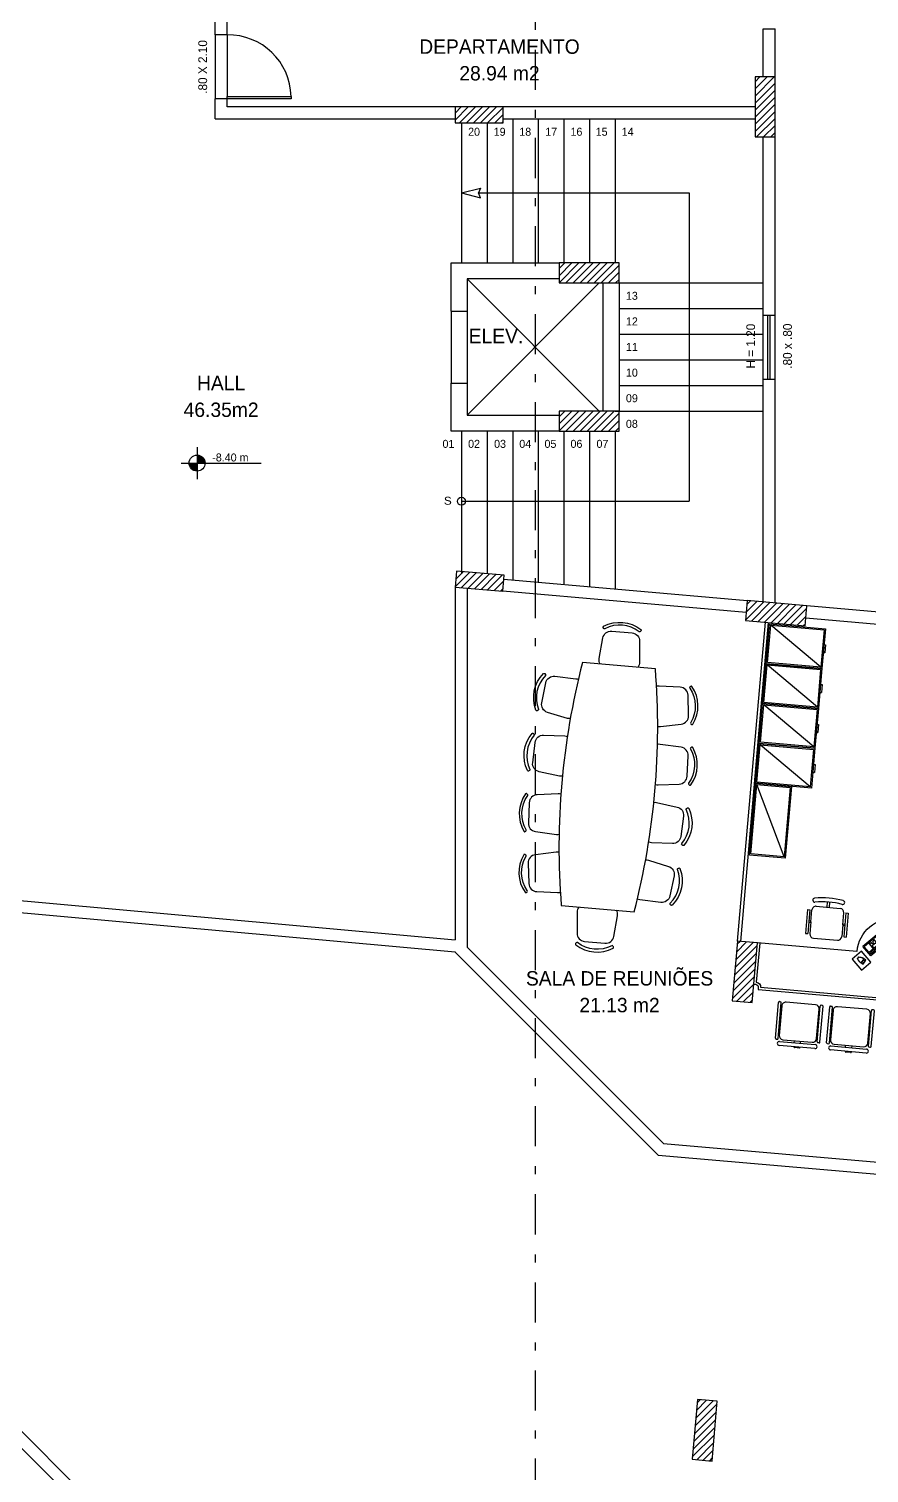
# Model space of a CAD drawing. Header units: millimetres. Extents: x 387 to 811, y 539 to 827.
# Drawn here: x 748.35 to 758.86, y 737.29 to 755.33 of the extents above; entities that cross this region are included whole.
import ezdxf
from ezdxf.enums import TextEntityAlignment as Align

# ---------------------------------------------------------------- set-up
doc = ezdxf.new("R2010")
doc.units = ezdxf.units.MM
doc.linetypes.add('DASHDOT', pattern=[1, 0.5, -0.25, 0, -0.25])
for name, color, linetype in [('ESQUADRIAS', 6, 'Continuous'), ('LINHA DE CORTE', 1, 'DASHDOT'), ('LINHA FINA', 8, 'Continuous'), ('MOBILIARIO', 3, 'Continuous'), ('parede vista', 2, 'Continuous'), ('PAREDES EM CORTE', 5, 'Continuous'), ('pilar', 4, 'Continuous'), ('SIMBOLOS', 4, 'Continuous'), ('TEXTO', 4, 'Continuous')]:
    doc.layers.add(name, color=color, linetype=linetype)
pattern_1 = [(45, (-339.84137, 852.58743), (-0.044194174, 0.044194174), [])]

# ---------------------------------------------------------------- blocks, each defined once
blk = doc.blocks.new('mesa de reuniões')
at = {"layer": 'MOBILIARIO'}
for points in [[(1149.163, -106.856, 0.084259), (1149.165, -106.822), (1149.135, -106.561, 0.389031), (1149.029, -106.47), (1148.774, -106.477, 0.389031), (1148.674, -106.574), (1148.659, -106.836, 0.084259), (1148.663, -106.87, 0.084259)], [(1149.888, -106.884, 0.084259), (1149.893, -106.85), (1149.884, -106.588, 0.389031), (1149.786, -106.488), (1149.531, -106.475, 0.389031), (1149.424, -106.564), (1149.388, -106.824, 0.084259), (1149.389, -106.859, 0.084259)], [(1150.113, -106.905, -0.084259), (1150.115, -106.87), (1150.171, -106.614, -0.389031), (1150.285, -106.534), (1150.538, -106.566, -0.389031), (1150.628, -106.673), (1150.617, -106.935, -0.084259), (1150.61, -106.969, -0.084259)], [(1150.832, -107.007, -0.084259), (1150.837, -106.973), (1150.913, -106.722, -0.389031), (1151.033, -106.651), (1151.282, -106.704, -0.389031), (1151.363, -106.817), (1151.332, -107.078, -0.084259), (1151.322, -107.111, -0.084259)], [(1148.385, -107.576, -0.170598), (1148.317, -107.587), (1148.059, -107.541, -0.389031), (1147.974, -107.431), (1147.996, -107.177, -0.389031), (1148.099, -107.082), (1148.361, -107.083, -0.170598), (1148.426, -107.105, -0.170598)], [(1151.421, -107.841, 0.170598), (1151.486, -107.864), (1151.748, -107.864, 0.389031), (1151.851, -107.77), (1151.873, -107.516, 0.389031), (1151.788, -107.405), (1151.53, -107.36, 0.170598), (1151.462, -107.371, 0.170598)], [(1149.067, -107.949, -0.084259), (1149.063, -107.983), (1148.988, -108.235, -0.389031), (1148.869, -108.306), (1148.619, -108.255, -0.389031), (1148.537, -108.142), (1148.568, -107.881, -0.084259), (1148.577, -107.848, -0.084259)], [(1149.787, -108.047, -0.084259), (1149.785, -108.082), (1149.73, -108.338, -0.389031), (1149.617, -108.419), (1149.364, -108.388, -0.389031), (1149.273, -108.282), (1149.283, -108.019, -0.084259), (1149.29, -107.986, -0.084259)], [(1150.012, -108.066, 0.084259), (1150.007, -108.101), (1150.018, -108.363, 0.389031), (1150.117, -108.462), (1150.371, -108.473, 0.389031), (1150.478, -108.383), (1150.513, -108.123, 0.084259), (1150.512, -108.089, 0.084259)], [(1150.737, -108.09, 0.084259), (1150.736, -108.125), (1150.767, -108.385, 0.389031), (1150.873, -108.476), (1151.128, -108.467, 0.389031), (1151.228, -108.369), (1151.241, -108.107, 0.084259), (1151.238, -108.073, 0.084259)]]:
    blk.add_lwpolyline(points, format="xyb", dxfattribs=at)
for points in [[(1148.667, -106.428, 0.421716), (1148.664, -106.443), (1148.672, -106.454, 0.406514), (1148.686, -106.456, -0.29498), (1149.116, -106.444, 0.406514), (1149.131, -106.441), (1149.138, -106.43, 0.421716), (1149.134, -106.415, 0.295423)], [(1149.427, -106.418, 0.421716), (1149.424, -106.433), (1149.43, -106.444, 0.406514), (1149.445, -106.448, -0.29498), (1149.874, -106.47, 0.406514), (1149.889, -106.468), (1149.897, -106.457, 0.421716), (1149.895, -106.442, 0.295423)], [(1150.65, -106.529, -0.421716), (1150.651, -106.544), (1150.643, -106.554, -0.406514), (1150.628, -106.555, 0.29498), (1150.202, -106.499, -0.406514), (1150.188, -106.495), (1150.182, -106.483, -0.421716), (1150.187, -106.469, -0.295423)], [(1151.397, -106.675, -0.421716), (1151.397, -106.691), (1151.388, -106.699, -0.406514), (1151.373, -106.699, 0.29498), (1150.952, -106.61, -0.406514), (1150.938, -106.604), (1150.934, -106.592, -0.421716), (1150.94, -106.578, -0.295423)], [(1151.482, -107.151, 0.083333), (1148.445, -106.885), (1148.365, -107.796, 0.083333), (1151.402, -108.062)], [(1147.954, -107.066, -0.421716), (1147.969, -107.065), (1147.979, -107.073, -0.406514), (1147.981, -107.088, 0.29498), (1147.943, -107.516, -0.406514), (1147.939, -107.53), (1147.928, -107.536, -0.421716), (1147.913, -107.532, -0.295423)], [(1151.934, -107.414, 0.421716), (1151.919, -107.41), (1151.908, -107.416, 0.406514), (1151.904, -107.431, -0.29498), (1151.866, -107.859, 0.406514), (1151.868, -107.874), (1151.878, -107.882, 0.421716), (1151.893, -107.88, 0.295423)], [(1148.504, -108.284, -0.421716), (1148.504, -108.269), (1148.514, -108.26, -0.406514), (1148.529, -108.26, 0.29498), (1148.95, -108.346, -0.406514), (1148.963, -108.352), (1148.968, -108.364, -0.421716), (1148.962, -108.378, -0.295423)], [(1149.252, -108.426, -0.421716), (1149.251, -108.411), (1149.259, -108.401, -0.406514), (1149.274, -108.4, 0.29498), (1149.701, -108.453, -0.406514), (1149.715, -108.458), (1149.721, -108.469, -0.421716), (1149.716, -108.484, -0.295423)], [(1150.475, -108.529, 0.421716), (1150.479, -108.515), (1150.472, -108.503, 0.406514), (1150.458, -108.5, -0.29498), (1150.028, -108.481, 0.406514), (1150.014, -108.483), (1150.006, -108.493, 0.421716), (1150.008, -108.508, 0.295423)], [(1151.236, -108.515, 0.421716), (1151.239, -108.5), (1151.231, -108.49, 0.406514), (1151.216, -108.487, -0.29498), (1150.787, -108.502, 0.406514), (1150.772, -108.505), (1150.765, -108.516, 0.421716), (1150.769, -108.531, 0.295423)]]:
    blk.add_lwpolyline(points, format="xyb", close=True, dxfattribs=at)
blk = doc.blocks.new('arquivo')
at = {"layer": 'MOBILIARIO'}
for p, q in [((1144.086, -107.435), (1144.556, -108.105)), ((1144.271, -107.42), (1144.271, -107.4)), ((1144.371, -107.42), (1144.371, -107.4))]:
    blk.add_line(p, q, dxfattribs=at)
for points in [[(1144.071, -108.12), (1144.571, -108.12), (1144.571, -107.42), (1144.071, -107.42)], [(1144.086, -108.105), (1144.556, -108.105), (1144.556, -107.435), (1144.086, -107.435)]]:
    blk.add_lwpolyline(points, close=True, dxfattribs=at)
blk.add_lwpolyline([(1144.371, -107.4), (1144.271, -107.4)], dxfattribs=at)
blk = doc.blocks.new('M-CAD12')
for p, q in [((-15, 20), (15, 20)), ((-1.5, 20), (-1.5, 26.6)), ((1.5, 20), (1.5, 26.6)), ((-25.5, 15), (-22.5, 15)), ((-20, 1), (-22.5, 1)), ((-20, 0), (-20, 15)), ((20, 0), (20, 15)), ((20, 1), (22.5, 1)), ((22.5, 15), (25.5, 15)), ((-25.5, -15), (-22.5, -15)), ((-20, -1), (-22.5, -1)), ((20, -1), (22.5, -1)), ((22.5, -15), (25.5, -15)), ((-15, -20), (15, -20))]:
    blk.add_line(p, q)
for points in [[(-25.5, 15), (-25.5, -15)], [(-22.5, 15), (-22.5, -15)], [(-20, 0), (-20, -15)], [(20, 0), (20, -15)], [(22.5, 15), (22.5, -15)], [(25.5, 15), (25.5, -15)]]:
    blk.add_lwpolyline(points)
for centre, radius, start, end in [((-17.5, 27.5), 2.5, 100.3399, 280.3399), ((-15, 15), 5, 90, 180), ((0, -68.4), 100, 79.6601, 100.3399), ((0, -68.4), 95, 79.6601, 100.3399), ((15, 15), 5, 0, 90), ((17.5, 27.5), 2.5, 259.6601, 79.6601), ((-15, -15), 5, 180, 270), ((15, -15), 5, 270, 0)]:
    blk.add_arc(centre, radius, start, end)
blk = doc.blocks.new('mesa de escritorio')
at = {"layer": 'MOBILIARIO'}
for p, q in [((679.493, -163.613), (679.493, -162.363)), ((679.493, -162.393), (679.984, -162.393)), ((680.014, -162.393), (680.014, -162.363)), ((680.043, -162.422), (680.073, -162.422)), ((680.073, -162.422), (680.073, -164.018)), ((680.043, -162.452), (680.043, -163.988)), ((680.201, -162.701), (680.201, -162.716)), ((680.201, -163.344), (680.201, -163.359)), ((679.102, -164.004), (679.424, -163.682)), ((679.531, -163.79), (679.424, -163.682)), ((679.558, -163.639), (679.578, -163.627)), ((679.629, -163.679), (679.577, -163.709)), ((679.612, -163.689), (679.627, -163.715)), ((679.619, -163.661), (679.644, -163.705)), ((679.117, -164.006), (679.319, -163.804)), ((679.21, -164.112), (679.531, -163.79)), ((679.386, -163.872), (679.319, -163.804)), ((679.326, -163.798), (679.366, -163.757)), ((679.339, -163.811), (679.326, -163.798)), ((679.339, -163.811), (679.352, -163.798)), ((679.366, -163.811), (679.352, -163.798)), ((679.379, -163.771), (679.366, -163.757)), ((679.366, -163.784), (679.379, -163.771)), ((679.379, -163.798), (679.366, -163.784)), ((679.366, -163.838), (679.406, -163.798)), ((679.366, -163.811), (679.379, -163.798)), ((679.393, -163.865), (679.366, -163.838)), ((679.373, -163.751), (679.426, -163.698)), ((679.44, -163.818), (679.373, -163.751)), ((679.393, -163.865), (679.433, -163.825)), ((679.398, -163.87), (679.438, -163.83)), ((679.433, -163.825), (679.406, -163.798)), ((679.411, -163.884), (679.452, -163.843)), ((679.493, -163.765), (679.426, -163.698)), ((679.452, -163.843), (679.438, -163.83)), ((679.44, -163.818), (679.493, -163.765)), ((679.445, -163.823), (679.498, -163.77)), ((679.459, -163.837), (679.445, -163.823)), ((679.459, -163.837), (679.512, -163.784)), ((679.512, -163.784), (679.498, -163.77)), ((679.592, -163.735), (679.567, -163.691)), ((679.644, -163.705), (679.592, -163.735)), ((679.592, -163.735), (679.592, -163.735)), ((679.61, -163.725), (679.595, -163.699)), ((679.21, -164.112), (679.102, -164.004)), ((679.185, -164.073), (679.117, -164.006)), ((679.185, -164.073), (679.386, -163.872)), ((679.217, -164.052), (679.27, -163.998)), ((679.23, -164.065), (679.284, -164.011)), ((679.254, -164.149), (679.501, -163.901)), ((679.284, -164.011), (679.27, -163.998)), ((679.277, -163.991), (679.331, -163.937)), ((679.291, -164.004), (679.277, -163.991)), ((679.291, -164.004), (679.345, -163.95)), ((679.328, -164.23), (679.583, -163.975)), ((679.345, -163.95), (679.331, -163.937)), ((679.338, -163.931), (679.391, -163.877)), ((679.351, -163.944), (679.338, -163.931)), ((679.351, -163.944), (679.405, -163.89)), ((679.361, -164.226), (679.578, -164.008)), ((679.405, -163.89), (679.391, -163.877)), ((679.411, -163.884), (679.398, -163.87)), ((679.583, -163.975), (679.501, -163.901)), ((679.501, -163.901), (679.501, -163.901)), ((679.583, -163.975), (679.578, -164.008)), ((679.578, -164.008), (679.742, -164.198)), ((680.043, -163.988), (680.027, -163.988)), ((680.027, -164.018), (680.073, -164.018)), ((678.832, -164.648), (678.832, -164.068)), ((678.832, -164.068), (679.039, -164.068)), ((678.862, -164.618), (678.862, -164.068)), ((679.19, -164.078), (679.203, -164.065)), ((679.203, -164.092), (679.19, -164.078)), ((679.217, -164.078), (679.203, -164.065)), ((679.203, -164.092), (679.217, -164.078)), ((679.23, -164.065), (679.217, -164.052)), ((679.328, -164.23), (679.254, -164.149)), ((679.328, -164.23), (679.361, -164.226)), ((679.361, -164.226), (679.551, -164.389)), ((679.551, -164.389), (679.742, -164.198)), ((679.443, -164.648), (678.832, -164.648)), ((679.413, -164.618), (678.862, -164.618)), ((679.413, -164.618), (679.413, -164.602)), ((679.443, -164.602), (679.443, -164.648))]:
    blk.add_line(p, q, dxfattribs=at)
at = {"layer": 'MOBILIARIO', "extrusion": (1.22461e-16, -1.26059e-32, -1)}
for p, q in [((680.201, -163.156), (680.201, -162.786)), ((680.661, -162.691), (680.211, -162.691)), ((680.661, -162.726), (680.211, -162.726)), ((680.251, -162.736), (680.621, -162.736)), ((680.671, -162.701), (680.671, -162.716)), ((680.671, -162.786), (680.671, -163.156)), ((680.697, -162.746), (680.697, -163.195)), ((680.747, -163.195), (680.747, -162.746)), ((680.696, -162.931), (680.671, -162.931)), ((680.757, -163.001), (680.757, -162.941)), ((680.696, -163.011), (680.671, -163.011)), ((680.201, -163.241), (680.201, -163.226)), ((680.661, -163.216), (680.211, -163.216)), ((680.661, -163.251), (680.211, -163.251)), ((680.621, -163.206), (680.251, -163.206)), ((680.671, -163.241), (680.671, -163.226)), ((680.201, -163.799), (680.201, -163.429)), ((680.661, -163.334), (680.211, -163.334)), ((680.661, -163.369), (680.211, -163.369)), ((680.251, -163.379), (680.621, -163.379)), ((680.671, -163.344), (680.671, -163.359)), ((680.671, -163.429), (680.671, -163.799)), ((680.697, -163.39), (680.697, -163.839)), ((680.747, -163.839), (680.747, -163.39)), ((680.696, -163.574), (680.671, -163.574)), ((680.696, -163.654), (680.671, -163.654)), ((680.757, -163.644), (680.757, -163.584)), ((680.661, -163.859), (680.211, -163.859)), ((680.621, -163.849), (680.251, -163.849)), ((680.201, -163.884), (680.201, -163.869)), ((680.661, -163.894), (680.211, -163.894)), ((680.671, -163.884), (680.671, -163.869))]:
    blk.add_line(p, q, dxfattribs=at)
at = {"layer": 'MOBILIARIO'}
blk.add_lwpolyline([(679.591, -163.563), (679.718, -163.691), (679.612, -163.797), (679.485, -163.669), (679.591, -163.563)], close=True, dxfattribs=at)
for centre, radius, start, end in [((680.043, -162.393), 0.059, 180, 270), ((680.043, -162.393), 0.029, 180, 270), ((679.493, -164.068), 0.454, 90, 180), ((679.689, -163.643), 0.131, 178.2587, 201.6636), ((679.516, -163.743), 0.131, 38.3364, 61.7413), ((680.027, -164.068), 0.08, 90, 180), ((680.027, -164.068), 0.05, 90, 180), ((679.493, -164.068), 0.484, 270, 0), ((679.493, -164.068), 0.454, 270, 0), ((679.493, -164.602), 0.08, 90, 180), ((679.493, -164.602), 0.05, 90, 180)]:
    blk.add_arc(centre, radius, start, end, dxfattribs=at)
at = {"layer": 'MOBILIARIO', "extrusion": (1.22461e-16, -1.26059e-32, -1)}
for centre, radius, start, end in [((-680.211, -162.701), 0.01, 0, 90), ((-680.211, -162.716), 0.01, 270, 0), ((-680.251, -162.786), 0.05, 0, 90), ((-680.621, -162.786), 0.05, 90, 180), ((-680.661, -162.701), 0.01, 90, 180), ((-680.661, -162.716), 0.01, 180, 270), ((-680.722, -162.746), 0.025, 0, 180), ((-680.747, -162.941), 0.01, 90, 180), ((-680.747, -163.001), 0.01, 180, 270), ((-680.251, -163.156), 0.05, 270, 0), ((-680.211, -163.226), 0.01, 0, 90), ((-680.211, -163.241), 0.01, 270, 0), ((-680.621, -163.156), 0.05, 180, 270), ((-680.661, -163.226), 0.01, 90, 180), ((-680.661, -163.241), 0.01, 180, 270), ((-680.722, -163.195), 0.025, 180, 0), ((-680.211, -163.344), 0.01, 0, 90), ((-680.211, -163.359), 0.01, 270, 0), ((-680.251, -163.429), 0.05, 0, 90), ((-680.621, -163.429), 0.05, 90, 180), ((-680.661, -163.344), 0.01, 90, 180), ((-680.661, -163.359), 0.01, 180, 270), ((-680.722, -163.39), 0.025, 0, 180), ((-680.747, -163.584), 0.01, 90, 180), ((-680.747, -163.644), 0.01, 180, 270), ((-680.251, -163.799), 0.05, 270, 0), ((-680.211, -163.869), 0.01, 0, 90), ((-680.621, -163.799), 0.05, 180, 270), ((-680.661, -163.869), 0.01, 90, 180), ((-680.722, -163.839), 0.025, 180, 0), ((-680.211, -163.884), 0.01, 270, 0), ((-680.661, -163.884), 0.01, 180, 270)]:
    blk.add_arc(centre, radius, start, end, dxfattribs=at)
at = {"layer": 'MOBILIARIO', "extrusion": (0, 0, -1), "xscale": 0.01, "yscale": 0.01, "zscale": -0.01, "rotation": 270}
blk.add_blockref('M-CAD12', (-679.174, -163.207), dxfattribs=at)

msp = doc.modelspace()

# ---------------------------------------------------------------- hatches: boundary and pattern name
at = {"layer": 'pilar'}
h = msp.add_hatch(dxfattribs=at)
h.set_pattern_fill('ANSI31', color=8, scale=0.5, style=0)
h.set_pattern_definition([(45, (-330.09137, 833.78681), (-0.044194174, 0.044194174), [])])
h.paths.add_polyline_path([(757.682, 754.734), (757.432, 754.734), (757.432, 753.984), (757.682, 753.984)])
h = msp.add_hatch(dxfattribs=at)
h.set_pattern_fill('ANSI31', color=8, scale=0.5, style=0)
h.set_pattern_definition(pattern_1)
h.paths.add_polyline_path([(754.282, 754.159), (754.282, 754.359), (753.832, 754.359), (753.682, 754.359), (753.682, 754.159)])
h = msp.add_hatch(dxfattribs=at)
h.set_pattern_fill('ANSI31', color=8, scale=0.5, style=0)
h.set_pattern_definition([(45, (-322.16637, 821.58681), (-0.044194174, 0.044194174), [])])
h.paths.add_polyline_path([(755.732, 752.409), (754.982, 752.409), (754.982, 752.159), (755.732, 752.159)])
h = msp.add_hatch(dxfattribs=at)
h.set_pattern_fill('ANSI31', color=8, scale=0.5, style=0)
h.set_pattern_definition([(45, (-322.16637, 819.73681), (-0.044194174, 0.044194174), [])])
h.paths.add_polyline_path([(755.732, 750.559), (754.982, 750.559), (754.982, 750.309), (755.732, 750.309)])
h = msp.add_hatch(dxfattribs=at)
h.set_pattern_fill('ANSI31', color=8, scale=0.5, style=0)
h.set_pattern_definition(pattern_1)
h.paths.add_polyline_path([(753.699, 748.558), (753.682, 748.359), (754.28, 748.307), (754.297, 748.506)])
h = msp.add_hatch(dxfattribs=at)
h.set_pattern_fill('ANSI31', color=8, scale=0.5, style=0)
h.set_pattern_definition([(45, (-349.77844, 853.456504), (-0.0441941738, 0.0441941738), [])])
h.paths.add_polyline_path([(757.333, 748.19), (757.311, 747.941), (758.059, 747.876), (758.08, 748.125)])
h = msp.add_hatch(dxfattribs=at)
h.set_pattern_fill('ANSI31', color=8, scale=0.5, style=0)
h.set_pattern_definition([(45, (-359.98625, 850.08363), (-0.0441941738, 0.0441941738), [])])
h.paths.add_polyline_path([(757.461, 743.913), (757.212, 743.935), (757.147, 743.188), (757.396, 743.166)])
h = msp.add_hatch(dxfattribs=at)
h.set_pattern_fill('ANSI31', color=8, scale=0.5, style=0)
h.set_pattern_definition([(45, (-360.487394, 844.35551), (-0.0441941738, 0.0441941738), [])])
h.paths.add_polyline_path([(756.96, 738.185), (756.711, 738.207), (756.645, 737.46), (756.894, 737.438)])
at = {"layer": 'SIMBOLOS'}
h = msp.add_hatch(color=256, dxfattribs=at)
h.dxf.hatch_style = 1
h.paths.add_polyline_path([(750.457, 749.909), (750.357, 749.909, 0.414214), (750.457, 749.809)])
h.paths.add_polyline_path([(750.457, 750.009), (750.457, 749.909), (750.557, 749.909, 0.414214)])

# ---------------------------------------------------------------- linework, layer by layer
at = {"layer": 'ESQUADRIAS'}
for p, q in [((757.592, 750.959, 54), (757.592, 751.759, 54)), ((757.622, 750.959, 54), (757.622, 751.759, 54)), ((757.212, 743.935, 54), (757.561, 747.92, 54)), ((757.252, 743.931, 54), (757.6, 747.916, 54))]:
    msp.add_line(p, q, dxfattribs=at)
at = {"layer": 'ESQUADRIAS', "elevation": 54}
msp.add_lwpolyline([(750.832, 754.489), (751.632, 754.489), (751.632, 754.459), (750.832, 754.459)], close=True, dxfattribs=at)
at = {"layer": 'LINHA DE CORTE'}
msp.add_line((754.682, 802.371, 54), (754.682, 731.963, 54), dxfattribs=at)
at = {"layer": 'LINHA FINA'}
for p, q in [((750.682, 755.259, 54), (750.682, 754.459, 54)), ((750.832, 755.259, 54), (750.832, 754.489, 54)), ((754.402, 754.209, 54), (754.402, 752.409, 54)), ((754.722, 754.209, 54), (754.722, 752.409, 54)), ((755.042, 754.209, 54), (755.042, 752.409, 54)), ((755.362, 754.209, 54), (755.362, 752.409, 54)), ((755.682, 754.209, 54), (755.682, 752.409, 54)), ((753.762, 754.159, 54), (753.762, 752.409, 54)), ((754.082, 754.159, 54), (754.082, 752.409, 54)), ((755.482, 750.559, 54), (753.832, 752.209, 54)), ((755.482, 752.159, 54), (753.832, 750.509, 54)), ((755.682, 752.159, 54), (757.532, 752.159, 54)), ((753.632, 751.809, 54), (753.632, 750.909, 54)), ((753.832, 751.809, 54), (753.832, 750.909, 54)), ((755.732, 751.839, 54), (757.532, 751.839, 54)), ((755.732, 751.519, 54), (757.532, 751.519, 54)), ((755.732, 751.199, 54), (757.532, 751.199, 54)), ((755.732, 750.879, 54), (757.532, 750.879, 54)), ((755.682, 750.559, 54), (757.532, 750.559, 54)), ((753.762, 750.309, 54), (753.762, 748.525, 54)), ((754.082, 750.309, 54), (754.082, 748.525, 54)), ((754.402, 750.309, 54), (754.402, 748.447, 54)), ((754.722, 750.309, 54), (754.722, 748.419, 54)), ((755.042, 750.309, 54), (755.042, 748.391, 54)), ((755.362, 750.309, 54), (755.362, 748.363, 54)), ((755.682, 750.309, 54), (755.682, 748.335, 54))]:
    msp.add_line(p, q, dxfattribs=at)
msp.add_arc((750.847, 754.474, 54), 0.785, 1.0947, 91.0947, dxfattribs=at)
at = {"layer": 'MOBILIARIO'}
msp.add_line((757.796, 744.988, 54), (757.453, 745.891, 54), dxfattribs=at)
at = {"layer": 'MOBILIARIO', "elevation": 54}
for points in [[(757.81, 744.972), (757.361, 745.011), (757.44, 745.908), (757.888, 745.868)], [(757.796, 744.988), (757.378, 745.025), (757.453, 745.891), (757.872, 745.855)]]:
    msp.add_lwpolyline(points, close=True, dxfattribs=at)
at = {"layer": 'parede vista'}
for p, q in [((757.532, 750.959, 54), (757.532, 751.759, 54)), ((757.682, 750.959, 54), (757.682, 751.759, 54))]:
    msp.add_line(p, q, dxfattribs=at)
at = {"layer": 'PAREDES EM CORTE'}
for p, q in [((750.682, 755.259, 54), (750.682, 758.935, 54)), ((750.832, 755.259, 54), (750.832, 758.685, 54)), ((757.532, 754.734, 54), (757.532, 755.334, 54)), ((757.532, 755.334, 54), (757.682, 755.334, 54)), ((757.682, 754.734, 54), (757.682, 755.334, 54)), ((750.832, 755.259, 54), (750.682, 755.259, 54)), ((750.682, 754.209, 54), (750.682, 754.459, 54)), ((750.832, 754.459, 54), (750.682, 754.459, 54)), ((750.832, 754.359, 54), (750.832, 754.459, 54)), ((750.682, 754.209, 54), (753.682, 754.209, 54)), ((753.682, 754.359, 54), (750.832, 754.359, 54)), ((753.682, 754.359, 54), (753.682, 754.209, 54)), ((757.432, 754.359, 54), (754.282, 754.359, 54)), ((754.282, 754.209, 54), (757.432, 754.209, 54)), ((757.532, 751.759, 54), (757.532, 753.984, 54)), ((757.682, 751.759, 54), (757.682, 753.984, 54)), ((753.632, 751.809, 54), (753.632, 752.409, 54)), ((753.632, 752.409, 54), (754.982, 752.409, 54)), ((754.982, 752.209, 54), (753.832, 752.209, 54)), ((753.832, 752.209, 54), (753.832, 751.809, 54)), ((753.632, 751.809, 54), (753.832, 751.809, 54)), ((757.532, 751.759, 54), (757.682, 751.759, 54)), ((757.532, 748.173, 54), (757.532, 750.959, 54)), ((757.532, 750.959, 54), (757.682, 750.959, 54)), ((757.682, 748.16, 54), (757.682, 750.959, 54)), ((753.632, 750.309, 54), (753.632, 750.909, 54)), ((753.632, 750.909, 54), (753.832, 750.909, 54)), ((753.832, 750.909, 54), (753.832, 750.509, 54)), ((753.832, 750.509, 54), (754.982, 750.509, 54)), ((754.982, 750.309, 54), (753.632, 750.309, 54)), ((754.293, 748.457, 54), (757.333, 748.191, 54)), ((753.682, 748.359, 54), (753.682, 743.952, 54)), ((753.832, 748.346, 54), (753.832, 743.86, 54)), ((757.32, 748.041, 54), (754.28, 748.307, 54)), ((759.077, 748.038, 54), (758.08, 748.125, 54)), ((758.067, 747.976, 54), (759.064, 747.889, 54)), ((747.932, 744.469, 54), (753.682, 743.952, 54)), ((747.932, 744.319, 54), (753.682, 743.801, 54)), ((753.682, 743.801, 54), (753.682, 743.798, 54)), ((753.682, 743.798, 54), (756.219, 741.261, 54)), ((753.832, 743.86, 54), (756.286, 741.406, 54)), ((756.286, 741.406, 54), (761.107, 740.984, 54)), ((756.219, 741.261, 54), (761.094, 740.835, 54)), ((747.903, 737.961, 54), (752.045, 733.797, 54)), ((748.009, 738.067, 54), (752.13, 733.924, 54))]:
    msp.add_line(p, q, dxfattribs=at)
at = {"layer": 'PAREDES EM CORTE', "elevation": 54}
for points in [[(755.532, 750.559), (755.532, 752.159)], [(755.732, 752.159), (755.732, 750.559)]]:
    msp.add_lwpolyline(points, dxfattribs=at)
at = {"layer": 'pilar', "elevation": 54}
for points in [[(757.432, 753.984), (757.682, 753.984), (757.682, 754.734), (757.432, 754.734)], [(753.682, 754.159), (754.282, 754.159), (754.282, 754.359), (753.682, 754.359)], [(755.732, 752.159), (755.732, 752.409), (754.982, 752.409), (754.982, 752.159)], [(755.732, 750.309), (755.732, 750.559), (754.982, 750.559), (754.982, 750.309)], [(753.682, 748.359), (754.28, 748.307), (754.297, 748.506), (753.699, 748.558)], [(758.059, 747.876), (758.08, 748.125), (757.333, 748.191), (757.311, 747.942)], [(757.461, 743.913), (757.212, 743.935), (757.147, 743.188), (757.396, 743.166)], [(756.96, 738.185), (756.711, 738.207), (756.645, 737.46), (756.894, 737.438)]]:
    msp.add_lwpolyline(points, close=True, dxfattribs=at)
at = {"layer": 'SIMBOLOS'}
for p, q in [((750.457, 750.109, 54), (750.457, 749.709, 54)), ((750.257, 749.909, 54), (751.257, 749.909, 54))]:
    msp.add_line(p, q, dxfattribs=at)
at = {"layer": 'SIMBOLOS', "elevation": 54}
for points in [[(753.762, 753.284), (754, 753.344), (753.975, 753.284)], [(753.762, 753.284), (754, 753.225), (753.975, 753.284)]]:
    msp.add_lwpolyline(points, dxfattribs=at)
at = {"layer": 'SIMBOLOS'}
for centre, radius in [((750.457, 749.909, 54), 0.1), ((753.762, 749.431, 54), 0.05)]:
    msp.add_circle(centre, radius, dxfattribs=at)
at = {"layer": 'TEXTO'}
for p, q in [((753.975, 753.284, 54), (756.607, 753.284, 54)), ((756.607, 753.284, 54), (756.607, 749.431, 54)), ((753.762, 749.431, 54), (756.607, 749.431, 54))]:
    msp.add_line(p, q, dxfattribs=at)

# ---------------------------------------------------------------- block references
at = {"layer": 'LINHA FINA', "rotation": 270}
msp.add_blockref('mesa de reuniões', (863.071, 1895.782, 54), dxfattribs=at)
at = {"layer": 'LINHA FINA', "xscale": -1, "rotation": 265}
for p in [(765.566, -401.739, 54), (765.523, -402.237, 54), (765.479, -402.735, 54), (765.435, -403.233, 54)]:
    msp.add_blockref('arquivo', p, dxfattribs=at)
at = {"layer": 'MOBILIARIO', "xscale": -1, "rotation": 85.00000000000001}
msp.add_blockref('mesa de escritorio', (654.937, 1434.972, 54), dxfattribs=at)

# ---------------------------------------------------------------- texts
at = {"layer": 'SIMBOLOS'}
msp.add_text('-8.40 m', height=0.1, dxfattribs=at).set_placement((750.873, 749.929, 54), align=Align.CENTER)
at = {"layer": 'SIMBOLOS', "width": 1.1}
msp.add_text('S', height=0.1, dxfattribs=at).set_placement((753.591, 749.388, 54), align=Align.CENTER)
at = {"layer": 'TEXTO'}
for s, p in [('.80 X 2.10', (750.527, 754.859, 54)), ('H = 1.20', (757.377, 751.37, 54)), ('.80 x .80', (757.837, 751.37, 54))]:
    msp.add_text(s, height=0.11, rotation=90, dxfattribs=at).set_placement(p, align=Align.MIDDLE_CENTER)
for s, height, p in [('DEPARTAMENTO', 0.18, (754.237, 755.113, 54)), ('28.94 m2', 0.18, (754.237, 754.78, 54)), ('20', 0.1, (753.919, 754.049, 54)), ('19', 0.1, (754.239, 754.049, 54)), ('18', 0.1, (754.559, 754.049, 54)), ('17', 0.1, (754.884, 754.049, 54)), ('16', 0.1, (755.199, 754.049, 54)), ('15', 0.1, (755.514, 754.049, 54)), ('14', 0.1, (755.839, 754.049, 54)), ('13', 0.1, (755.892, 751.999, 54)), ('12', 0.1, (755.892, 751.679, 54)), ('ELEV.', 0.18, (754.193, 751.497, 54)), ('11', 0.1, (755.892, 751.359, 54)), ('HALL', 0.18, (750.757, 750.909, 54)), ('10', 0.1, (755.892, 751.039, 54)), ('09', 0.1, (755.892, 750.719, 54)), ('46.35m2', 0.18, (750.757, 750.575, 54)), ('08', 0.1, (755.892, 750.399, 54)), ('01', 0.1, (753.599, 750.149, 54)), ('02', 0.1, (753.919, 750.149, 54)), ('03', 0.1, (754.244, 750.149, 54)), ('04', 0.1, (754.559, 750.149, 54)), ('05', 0.1, (754.874, 750.149, 54)), ('06', 0.1, (755.199, 750.149, 54)), ('07', 0.1, (755.524, 750.149, 54)), ('SALA DE REUNIÕES', 0.18, (755.738, 743.47)), ('21.13 m2', 0.18, (755.738, 743.136))]:
    msp.add_text(s, height=height, dxfattribs=at).set_placement(p, align=Align.MIDDLE_CENTER)

doc.saveas('drawing.dxf')
